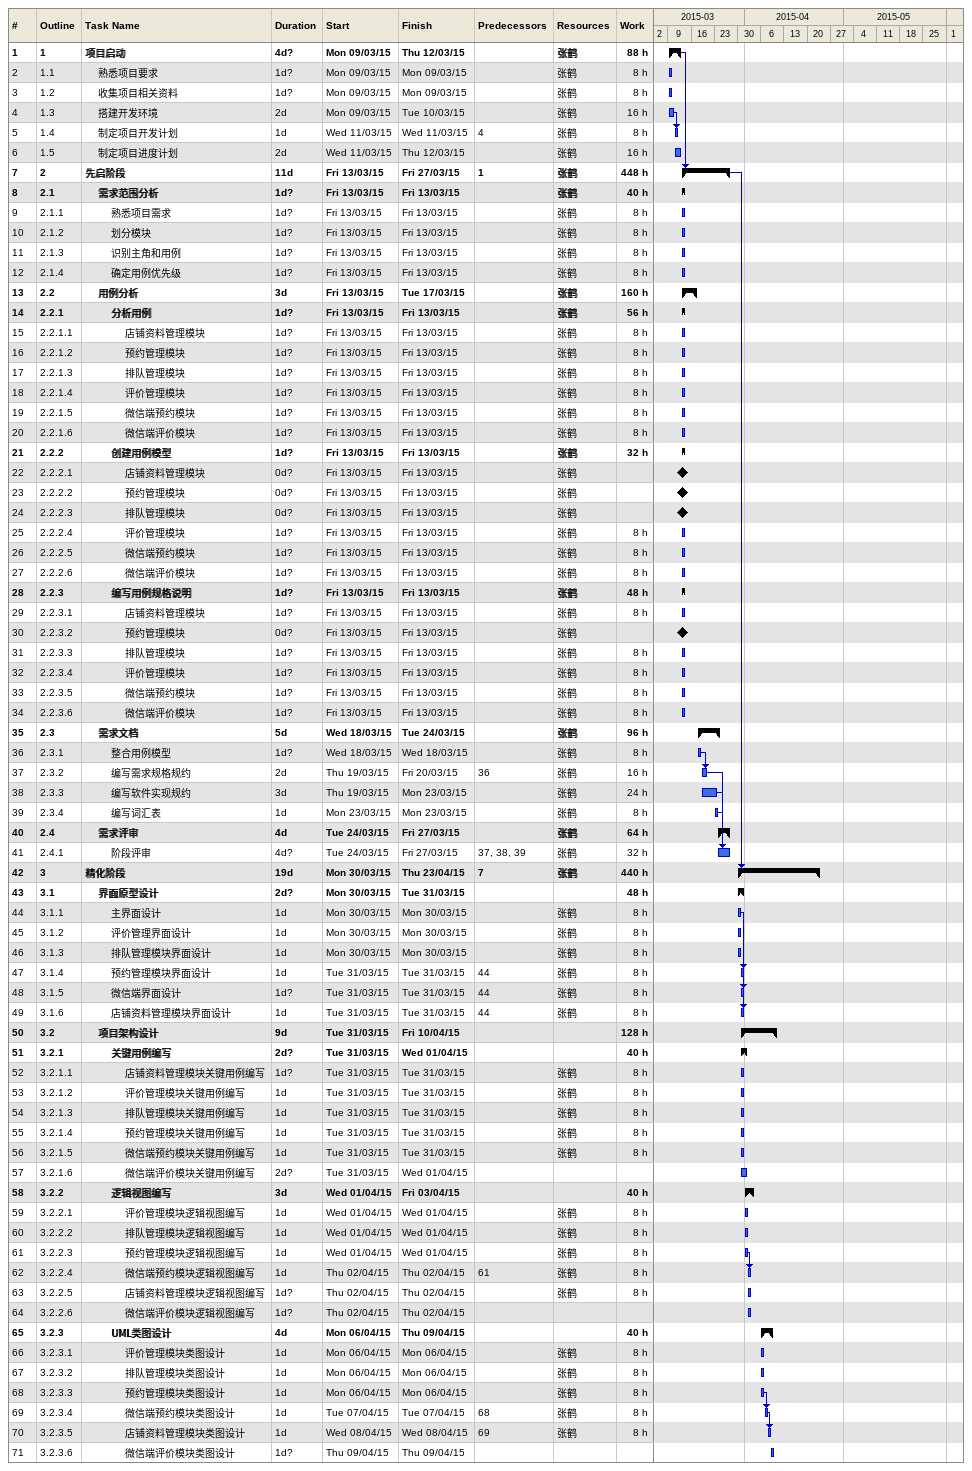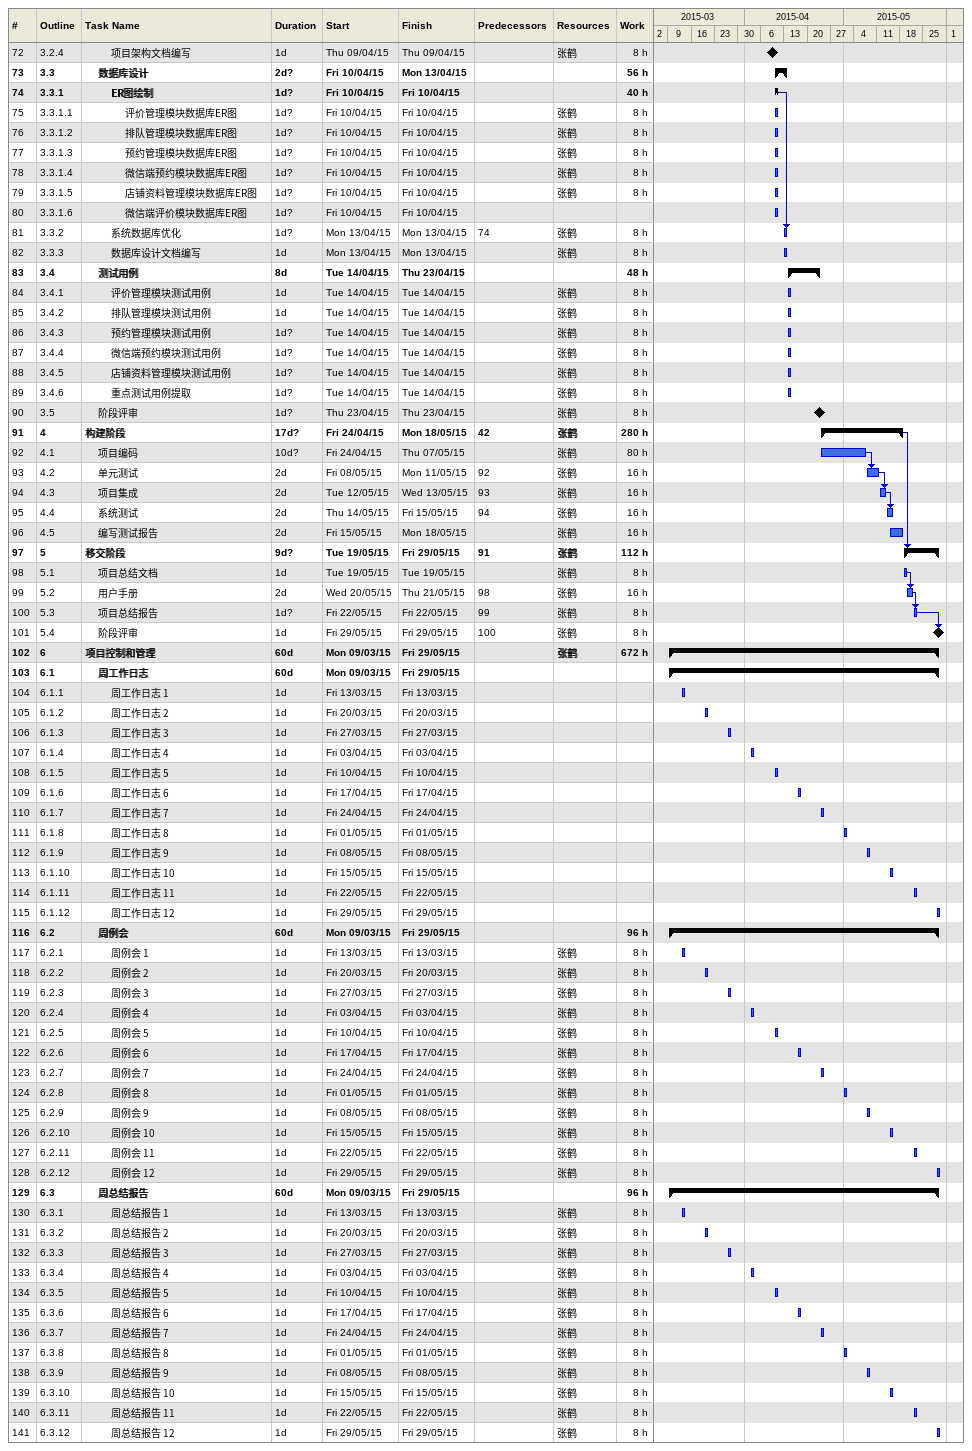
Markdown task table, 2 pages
| ID | WBS | Task | Duration | Start | Finish | Predecessors | Resources | Work (h) |
|---|---|---|---|---|---|---|---|---|
| 1 | 1 | **项目启动** | 4d? | 2015-03-09 | 2015-03-12 |  | 张鹤 | 88 |
| 2 | 1.1 | 熟悉项目要求 | 1d? | 2015-03-09 | 2015-03-09 |  | 张鹤 | 8 |
| 3 | 1.2 | 收集项目相关资料 | 1d? | 2015-03-09 | 2015-03-09 |  | 张鹤 | 8 |
| 4 | 1.3 | 搭建开发环境 | 2d | 2015-03-09 | 2015-03-10 |  | 张鹤 | 16 |
| 5 | 1.4 | 制定项目开发计划 | 1d | 2015-03-11 | 2015-03-11 | 4 | 张鹤 | 8 |
| 6 | 1.5 | 制定项目进度计划 | 2d | 2015-03-11 | 2015-03-12 |  | 张鹤 | 16 |
| 7 | 2 | **先启阶段** | 11d | 2015-03-13 | 2015-03-27 | 1 | 张鹤 | 448 |
| 8 | 2.1 | **需求范围分析** | 1d? | 2015-03-13 | 2015-03-13 |  | 张鹤 | 40 |
| 9 | 2.1.1 | 熟悉项目需求 | 1d? | 2015-03-13 | 2015-03-13 |  | 张鹤 | 8 |
| 10 | 2.1.2 | 划分模块 | 1d? | 2015-03-13 | 2015-03-13 |  | 张鹤 | 8 |
| 11 | 2.1.3 | 识别主角和用例 | 1d? | 2015-03-13 | 2015-03-13 |  | 张鹤 | 8 |
| 12 | 2.1.4 | 确定用例优先级 | 1d? | 2015-03-13 | 2015-03-13 |  | 张鹤 | 8 |
| 13 | 2.2 | **用例分析** | 3d | 2015-03-13 | 2015-03-17 |  | 张鹤 | 160 |
| 14 | 2.2.1 | **分析用例** | 1d? | 2015-03-13 | 2015-03-13 |  | 张鹤 | 56 |
| 15 | 2.2.1.1 | 店铺资料管理模块 | 1d? | 2015-03-13 | 2015-03-13 |  | 张鹤 | 8 |
| 16 | 2.2.1.2 | 预约管理模块 | 1d? | 2015-03-13 | 2015-03-13 |  | 张鹤 | 8 |
| 17 | 2.2.1.3 | 排队管理模块 | 1d? | 2015-03-13 | 2015-03-13 |  | 张鹤 | 8 |
| 18 | 2.2.1.4 | 评价管理模块 | 1d? | 2015-03-13 | 2015-03-13 |  | 张鹤 | 8 |
| 19 | 2.2.1.5 | 微信端预约模块 | 1d? | 2015-03-13 | 2015-03-13 |  | 张鹤 | 8 |
| 20 | 2.2.1.6 | 微信端评价模块 | 1d? | 2015-03-13 | 2015-03-13 |  | 张鹤 | 8 |
| 21 | 2.2.2 | **创建用例模型** | 1d? | 2015-03-13 | 2015-03-13 |  | 张鹤 | 32 |
| 22 | 2.2.2.1 | 店铺资料管理模块 | 0d? | 2015-03-13 | 2015-03-13 |  | 张鹤 |  |
| 23 | 2.2.2.2 | 预约管理模块 | 0d? | 2015-03-13 | 2015-03-13 |  | 张鹤 |  |
| 24 | 2.2.2.3 | 排队管理模块 | 0d? | 2015-03-13 | 2015-03-13 |  | 张鹤 |  |
| 25 | 2.2.2.4 | 评价管理模块 | 1d? | 2015-03-13 | 2015-03-13 |  | 张鹤 | 8 |
| 26 | 2.2.2.5 | 微信端预约模块 | 1d? | 2015-03-13 | 2015-03-13 |  | 张鹤 | 8 |
| 27 | 2.2.2.6 | 微信端评价模块 | 1d? | 2015-03-13 | 2015-03-13 |  | 张鹤 | 8 |
| 28 | 2.2.3 | **编写用例规格说明** | 1d? | 2015-03-13 | 2015-03-13 |  | 张鹤 | 48 |
| 29 | 2.2.3.1 | 店铺资料管理模块 | 1d? | 2015-03-13 | 2015-03-13 |  | 张鹤 | 8 |
| 30 | 2.2.3.2 | 预约管理模块 | 0d? | 2015-03-13 | 2015-03-13 |  | 张鹤 |  |
| 31 | 2.2.3.3 | 排队管理模块 | 1d? | 2015-03-13 | 2015-03-13 |  | 张鹤 | 8 |
| 32 | 2.2.3.4 | 评价管理模块 | 1d? | 2015-03-13 | 2015-03-13 |  | 张鹤 | 8 |
| 33 | 2.2.3.5 | 微信端预约模块 | 1d? | 2015-03-13 | 2015-03-13 |  | 张鹤 | 8 |
| 34 | 2.2.3.6 | 微信端评价模块 | 1d? | 2015-03-13 | 2015-03-13 |  | 张鹤 | 8 |
| 35 | 2.3 | **需求文档** | 5d | 2015-03-18 | 2015-03-24 |  | 张鹤 | 96 |
| 36 | 2.3.1 | 整合用例模型 | 1d? | 2015-03-18 | 2015-03-18 |  | 张鹤 | 8 |
| 37 | 2.3.2 | 编写需求规格规约 | 2d | 2015-03-19 | 2015-03-20 | 36 | 张鹤 | 16 |
| 38 | 2.3.3 | 编写软件实现规约 | 3d | 2015-03-19 | 2015-03-23 |  | 张鹤 | 24 |
| 39 | 2.3.4 | 编写词汇表 | 1d | 2015-03-23 | 2015-03-23 |  | 张鹤 | 8 |
| 40 | 2.4 | **需求评审** | 4d | 2015-03-24 | 2015-03-27 |  | 张鹤 | 64 |
| 41 | 2.4.1 | 阶段评审 | 4d? | 2015-03-24 | 2015-03-27 | 37, 38, 39 | 张鹤 | 32 |
| 42 | 3 | **精化阶段** | 19d | 2015-03-30 | 2015-04-23 | 7 | 张鹤 | 440 |
| 43 | 3.1 | **界面原型设计** | 2d? | 2015-03-30 | 2015-03-31 |  |  | 48 |
| 44 | 3.1.1 | 主界面设计 | 1d | 2015-03-30 | 2015-03-30 |  | 张鹤 | 8 |
| 45 | 3.1.2 | 评价管理界面设计 | 1d | 2015-03-30 | 2015-03-30 |  | 张鹤 | 8 |
| 46 | 3.1.3 | 排队管理模块界面设计 | 1d | 2015-03-30 | 2015-03-30 |  | 张鹤 | 8 |
| 47 | 3.1.4 | 预约管理模块界面设计 | 1d | 2015-03-31 | 2015-03-31 | 44 | 张鹤 | 8 |
| 48 | 3.1.5 | 微信端界面设计 | 1d? | 2015-03-31 | 2015-03-31 | 44 | 张鹤 | 8 |
| 49 | 3.1.6 | 店铺资料管理模块界面设计 | 1d | 2015-03-31 | 2015-03-31 | 44 | 张鹤 | 8 |
| 50 | 3.2 | **项目架构设计** | 9d | 2015-03-31 | 2015-04-10 |  |  | 128 |
| 51 | 3.2.1 | **关键用例编写** | 2d? | 2015-03-31 | 2015-04-01 |  |  | 40 |
| 52 | 3.2.1.1 | 店铺资料管理模块关键用例编写 | 1d? | 2015-03-31 | 2015-03-31 |  | 张鹤 | 8 |
| 53 | 3.2.1.2 | 评价管理模块关键用例编写 | 1d | 2015-03-31 | 2015-03-31 |  | 张鹤 | 8 |
| 54 | 3.2.1.3 | 排队管理模块关键用例编写 | 1d | 2015-03-31 | 2015-03-31 |  | 张鹤 | 8 |
| 55 | 3.2.1.4 | 预约管理模块关键用例编写 | 1d | 2015-03-31 | 2015-03-31 |  | 张鹤 | 8 |
| 56 | 3.2.1.5 | 微信端预约模块关键用例编写 | 1d | 2015-03-31 | 2015-03-31 |  | 张鹤 | 8 |
| 57 | 3.2.1.6 | 微信端评价模块关键用例编写 | 2d? | 2015-03-31 | 2015-04-01 |  |  |  |
| 58 | 3.2.2 | **逻辑视图编写** | 3d | 2015-04-01 | 2015-04-03 |  |  | 40 |
| 59 | 3.2.2.1 | 评价管理模块逻辑视图编写 | 1d | 2015-04-01 | 2015-04-01 |  | 张鹤 | 8 |
| 60 | 3.2.2.2 | 排队管理模块逻辑视图编写 | 1d | 2015-04-01 | 2015-04-01 |  | 张鹤 | 8 |
| 61 | 3.2.2.3 | 预约管理模块逻辑视图编写 | 1d | 2015-04-01 | 2015-04-01 |  | 张鹤 | 8 |
| 62 | 3.2.2.4 | 微信端预约模块逻辑视图编写 | 1d | 2015-04-02 | 2015-04-02 | 61 | 张鹤 | 8 |
| 63 | 3.2.2.5 | 店铺资料管理模块逻辑视图编写 | 1d? | 2015-04-02 | 2015-04-02 |  | 张鹤 | 8 |
| 64 | 3.2.2.6 | 微信端评价模块逻辑视图编写 | 1d? | 2015-04-02 | 2015-04-02 |  |  |  |
| 65 | 3.2.3 | **UML类图设计** | 4d | 2015-04-06 | 2015-04-09 |  |  | 40 |
| 66 | 3.2.3.1 | 评价管理模块类图设计 | 1d | 2015-04-06 | 2015-04-06 |  | 张鹤 | 8 |
| 67 | 3.2.3.2 | 排队管理模块类图设计 | 1d | 2015-04-06 | 2015-04-06 |  | 张鹤 | 8 |
| 68 | 3.2.3.3 | 预约管理模块类图设计 | 1d | 2015-04-06 | 2015-04-06 |  | 张鹤 | 8 |
| 69 | 3.2.3.4 | 微信端预约模块类图设计 | 1d | 2015-04-07 | 2015-04-07 | 68 | 张鹤 | 8 |
| 70 | 3.2.3.5 | 店铺资料管理模块类图设计 | 1d | 2015-04-08 | 2015-04-08 | 69 | 张鹤 | 8 |
| 71 | 3.2.3.6 | 微信端评价模块类图设计 | 1d? | 2015-04-09 | 2015-04-09 |  |  |  |
| 72 | 3.2.4 | 项目架构文档编写 | 1d | 2015-04-09 | 2015-04-09 |  | 张鹤 | 8 |
| 73 | 3.3 | **数据库设计** | 2d? | 2015-04-10 | 2015-04-13 |  |  | 56 |
| 74 | 3.3.1 | **ER图绘制** | 1d? | 2015-04-10 | 2015-04-10 |  |  | 40 |
| 75 | 3.3.1.1 | 评价管理模块数据库ER图 | 1d? | 2015-04-10 | 2015-04-10 |  | 张鹤 | 8 |
| 76 | 3.3.1.2 | 排队管理模块数据库ER图 | 1d? | 2015-04-10 | 2015-04-10 |  | 张鹤 | 8 |
| 77 | 3.3.1.3 | 预约管理模块数据库ER图 | 1d? | 2015-04-10 | 2015-04-10 |  | 张鹤 | 8 |
| 78 | 3.3.1.4 | 微信端预约模块数据库ER图 | 1d? | 2015-04-10 | 2015-04-10 |  | 张鹤 | 8 |
| 79 | 3.3.1.5 | 店铺资料管理模块数据库ER图 | 1d? | 2015-04-10 | 2015-04-10 |  | 张鹤 | 8 |
| 80 | 3.3.1.6 | 微信端评价模块数据库ER图 | 1d? | 2015-04-10 | 2015-04-10 |  |  |  |
| 81 | 3.3.2 | 系统数据库优化 | 1d? | 2015-04-13 | 2015-04-13 | 74 | 张鹤 | 8 |
| 82 | 3.3.3 | 数据库设计文档编写 | 1d | 2015-04-13 | 2015-04-13 |  | 张鹤 | 8 |
| 83 | 3.4 | **测试用例** | 8d | 2015-04-14 | 2015-04-23 |  |  | 48 |
| 84 | 3.4.1 | 评价管理模块测试用例 | 1d | 2015-04-14 | 2015-04-14 |  | 张鹤 | 8 |
| 85 | 3.4.2 | 排队管理模块测试用例 | 1d | 2015-04-14 | 2015-04-14 |  | 张鹤 | 8 |
| 86 | 3.4.3 | 预约管理模块测试用例 | 1d? | 2015-04-14 | 2015-04-14 |  | 张鹤 | 8 |
| 87 | 3.4.4 | 微信端预约模块测试用例 | 1d? | 2015-04-14 | 2015-04-14 |  | 张鹤 | 8 |
| 88 | 3.4.5 | 店铺资料管理模块测试用例 | 1d? | 2015-04-14 | 2015-04-14 |  | 张鹤 | 8 |
| 89 | 3.4.6 | 重点测试用例提取 | 1d? | 2015-04-14 | 2015-04-14 |  | 张鹤 | 8 |
| 90 | 3.5 | 阶段评审 | 1d? | 2015-04-23 | 2015-04-23 |  | 张鹤 | 8 |
| 91 | 4 | **构建阶段** | 17d? | 2015-04-24 | 2015-05-18 | 42 | 张鹤 | 280 |
| 92 | 4.1 | 项目编码 | 10d? | 2015-04-24 | 2015-05-07 |  | 张鹤 | 80 |
| 93 | 4.2 | 单元测试 | 2d | 2015-05-08 | 2015-05-11 | 92 | 张鹤 | 16 |
| 94 | 4.3 | 项目集成 | 2d | 2015-05-12 | 2015-05-13 | 93 | 张鹤 | 16 |
| 95 | 4.4 | 系统测试 | 2d | 2015-05-14 | 2015-05-15 | 94 | 张鹤 | 16 |
| 96 | 4.5 | 编写测试报告 | 2d | 2015-05-15 | 2015-05-18 |  | 张鹤 | 16 |
| 97 | 5 | **移交阶段** | 9d? | 2015-05-19 | 2015-05-29 | 91 | 张鹤 | 112 |
| 98 | 5.1 | 项目总结文档 | 1d | 2015-05-19 | 2015-05-19 |  | 张鹤 | 8 |
| 99 | 5.2 | 用户手册 | 2d | 2015-05-20 | 2015-05-21 | 98 | 张鹤 | 16 |
| 100 | 5.3 | 项目总结报告 | 1d? | 2015-05-22 | 2015-05-22 | 99 | 张鹤 | 8 |
| 101 | 5.4 | 阶段评审 | 1d | 2015-05-29 | 2015-05-29 | 100 | 张鹤 | 8 |
| 102 | 6 | **项目控制和管理** | 60d | 2015-03-09 | 2015-05-29 |  | 张鹤 | 672 |
| 103 | 6.1 | **周工作日志** | 60d | 2015-03-09 | 2015-05-29 |  |  |  |
| 104 | 6.1.1 | 周工作日志 1 | 1d | 2015-03-13 | 2015-03-13 |  |  |  |
| 105 | 6.1.2 | 周工作日志 2 | 1d | 2015-03-20 | 2015-03-20 |  |  |  |
| 106 | 6.1.3 | 周工作日志 3 | 1d | 2015-03-27 | 2015-03-27 |  |  |  |
| 107 | 6.1.4 | 周工作日志 4 | 1d | 2015-04-03 | 2015-04-03 |  |  |  |
| 108 | 6.1.5 | 周工作日志 5 | 1d | 2015-04-10 | 2015-04-10 |  |  |  |
| 109 | 6.1.6 | 周工作日志 6 | 1d | 2015-04-17 | 2015-04-17 |  |  |  |
| 110 | 6.1.7 | 周工作日志 7 | 1d | 2015-04-24 | 2015-04-24 |  |  |  |
| 111 | 6.1.8 | 周工作日志 8 | 1d | 2015-05-01 | 2015-05-01 |  |  |  |
| 112 | 6.1.9 | 周工作日志 9 | 1d | 2015-05-08 | 2015-05-08 |  |  |  |
| 113 | 6.1.10 | 周工作日志 10 | 1d | 2015-05-15 | 2015-05-15 |  |  |  |
| 114 | 6.1.11 | 周工作日志 11 | 1d | 2015-05-22 | 2015-05-22 |  |  |  |
| 115 | 6.1.12 | 周工作日志 12 | 1d | 2015-05-29 | 2015-05-29 |  |  |  |
| 116 | 6.2 | **周例会** | 60d | 2015-03-09 | 2015-05-29 |  |  | 96 |
| 117 | 6.2.1 | 周例会 1 | 1d | 2015-03-13 | 2015-03-13 |  | 张鹤 | 8 |
| 118 | 6.2.2 | 周例会 2 | 1d | 2015-03-20 | 2015-03-20 |  | 张鹤 | 8 |
| 119 | 6.2.3 | 周例会 3 | 1d | 2015-03-27 | 2015-03-27 |  | 张鹤 | 8 |
| 120 | 6.2.4 | 周例会 4 | 1d | 2015-04-03 | 2015-04-03 |  | 张鹤 | 8 |
| 121 | 6.2.5 | 周例会 5 | 1d | 2015-04-10 | 2015-04-10 |  | 张鹤 | 8 |
| 122 | 6.2.6 | 周例会 6 | 1d | 2015-04-17 | 2015-04-17 |  | 张鹤 | 8 |
| 123 | 6.2.7 | 周例会 7 | 1d | 2015-04-24 | 2015-04-24 |  | 张鹤 | 8 |
| 124 | 6.2.8 | 周例会 8 | 1d | 2015-05-01 | 2015-05-01 |  | 张鹤 | 8 |
| 125 | 6.2.9 | 周例会 9 | 1d | 2015-05-08 | 2015-05-08 |  | 张鹤 | 8 |
| 126 | 6.2.10 | 周例会 10 | 1d | 2015-05-15 | 2015-05-15 |  | 张鹤 | 8 |
| 127 | 6.2.11 | 周例会 11 | 1d | 2015-05-22 | 2015-05-22 |  | 张鹤 | 8 |
| 128 | 6.2.12 | 周例会 12 | 1d | 2015-05-29 | 2015-05-29 |  | 张鹤 | 8 |
| 129 | 6.3 | **周总结报告** | 60d | 2015-03-09 | 2015-05-29 |  |  | 96 |
| 130 | 6.3.1 | 周总结报告 1 | 1d | 2015-03-13 | 2015-03-13 |  | 张鹤 | 8 |
| 131 | 6.3.2 | 周总结报告 2 | 1d | 2015-03-20 | 2015-03-20 |  | 张鹤 | 8 |
| 132 | 6.3.3 | 周总结报告 3 | 1d | 2015-03-27 | 2015-03-27 |  | 张鹤 | 8 |
| 133 | 6.3.4 | 周总结报告 4 | 1d | 2015-04-03 | 2015-04-03 |  | 张鹤 | 8 |
| 134 | 6.3.5 | 周总结报告 5 | 1d | 2015-04-10 | 2015-04-10 |  | 张鹤 | 8 |
| 135 | 6.3.6 | 周总结报告 6 | 1d | 2015-04-17 | 2015-04-17 |  | 张鹤 | 8 |
| 136 | 6.3.7 | 周总结报告 7 | 1d | 2015-04-24 | 2015-04-24 |  | 张鹤 | 8 |
| 137 | 6.3.8 | 周总结报告 8 | 1d | 2015-05-01 | 2015-05-01 |  | 张鹤 | 8 |
| 138 | 6.3.9 | 周总结报告 9 | 1d | 2015-05-08 | 2015-05-08 |  | 张鹤 | 8 |
| 139 | 6.3.10 | 周总结报告 10 | 1d | 2015-05-15 | 2015-05-15 |  | 张鹤 | 8 |
| 140 | 6.3.11 | 周总结报告 11 | 1d | 2015-05-22 | 2015-05-22 |  | 张鹤 | 8 |
| 141 | 6.3.12 | 周总结报告 12 | 1d | 2015-05-29 | 2015-05-29 |  | 张鹤 | 8 |
